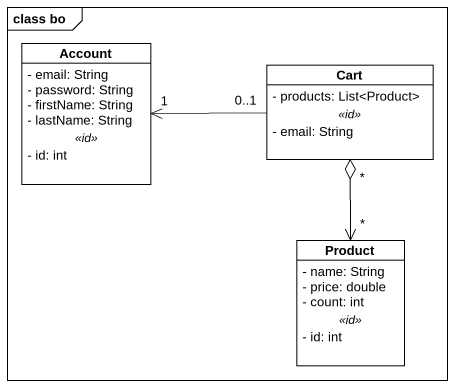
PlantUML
@startuml
mainframe class bo
hide circle
hide empty members
skinparam classAttributeIconSize 0
class Account {
  - email: String
  - password: String
  - firstName: String
  - lastName: String
  .. <<id>> ..
  - id: int
}
class Cart {
  - products: List<Product>
  .. <<id>> ..
  - email: String
}
class Product {
  - name: String
  - price: double
  - count: int
  .. <<id>> ..
  - id: int
}
Cart "0..1" -left-> "1" Account
Product "*" <-up-o "*" Cart
@enduml
